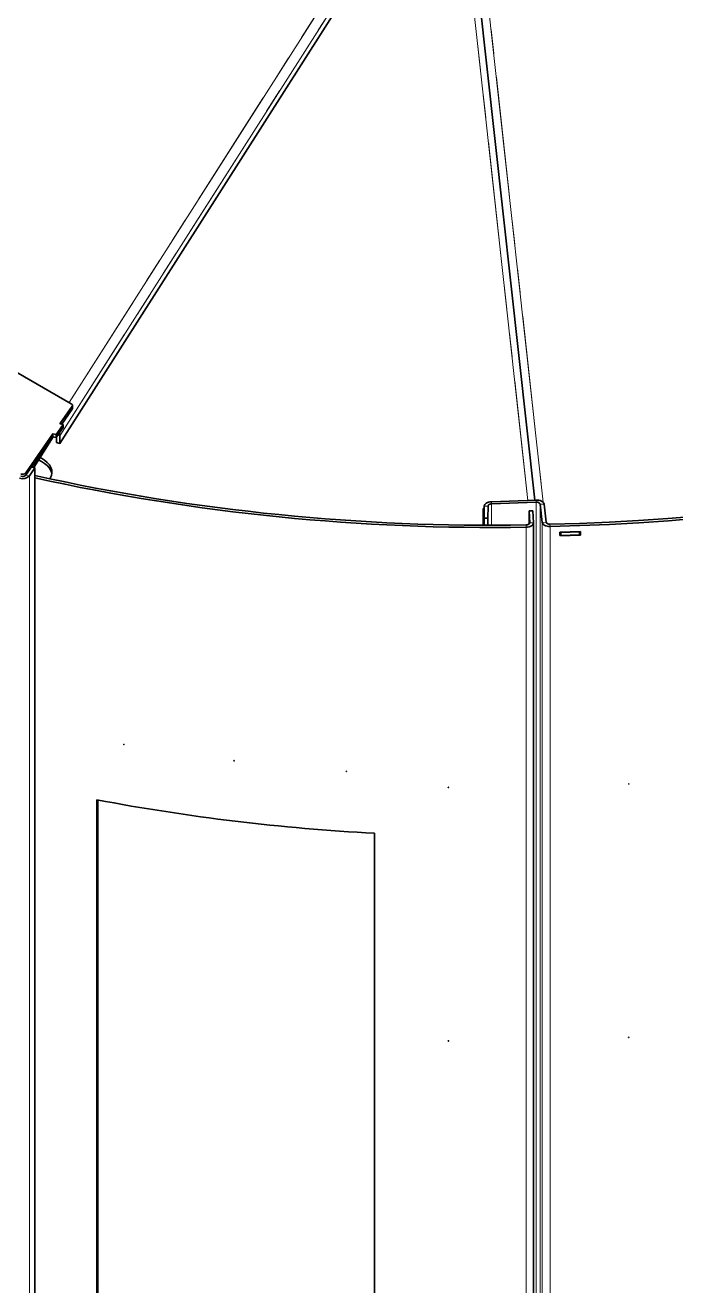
# Paper-space layout 'Blatt1' of a CAD drawing. Header units: millimetres. Extents: x 0 to 1189, y 0 to 841.
# Drawn here: x 541.4 to 575.8, y 140.9 to 207.5 of the extents above; entities that cross this region are included whole.
import ezdxf

# ---------------------------------------------------------------- set-up
doc = ezdxf.new("R2010")
doc.units = ezdxf.units.MM
doc.linetypes.add('PHANTOM', pattern=[12.7, 6.35, -1.27, 1.27, -1.27, 1.27, -1.27])

psp = doc.layouts.new('Blatt1')

# ---------------------------------------------------------------- linework, layer by layer
at = {"color": 7, "linetype": 'Continuous', "lineweight": 35}
for p, q in [((568.31, 182.43), (564.485, 217.151)), ((543.231, 185.423), (562.781, 216.117)), ((543.831, 187.516), (509.844, 207.136)), ((543.231, 186.465), (543.875, 187.391)), ((543.329, 186.442), (543.875, 187.228)), ((543.89, 187.271), (543.89, 187.434)), ((543.399, 186.426), (543.231, 186.465)), ((541.426, 183.866), (542.859, 185.929)), ((542.859, 185.929), (543.026, 185.89)), ((542.859, 185.766), (542.859, 185.929)), ((543.026, 185.89), (543.399, 186.426)), ((543.026, 185.727), (543.399, 186.263)), ((543.026, 185.727), (543.026, 185.89)), ((543.231, 185.832), (543.231, 185.423)), ((543.399, 186.263), (543.399, 186.426)), ((541.753, 184.174), (542.859, 185.766)), ((541.845, 184.153), (542.87, 185.763)), ((542.859, 185.766), (543.026, 185.727)), ((543.043, 185.752), (543.043, 185.463)), ((543.231, 185.423), (543.043, 185.463)), ((541.428, 183.752), (541.719, 184.181)), ((541.614, 183.71), (541.905, 184.139)), ((541.719, 184.181), (541.905, 184.139)), ((541.754, 184.173), (541.767, 184.194)), ((541.905, 184.139), (541.905, 42.959)), ((542.714, 183.58), (542.7, 183.551)), ((565.588, 181.979), (565.579, 181.103)), ((565.581, 181.103), (565.588, 181.816)), ((565.643, 181.981), (565.588, 181.979)), ((565.588, 181.816), (565.588, 181.979)), ((565.588, 181.816), (565.641, 181.818)), ((565.644, 182.116), (565.637, 181.474)), ((565.844, 182.116), (565.837, 181.473)), ((568.377, 182.432), (566.019, 182.345)), ((568.39, 182.317), (566.031, 182.23)), ((568.01, 181.867), (568.21, 181.87)), ((568.01, 181.867), (568.044, 181.233)), ((568.01, 181.165), (568.01, 181.867)), ((568.21, 181.87), (568.244, 181.236)), ((568.708, 181.252), (568.602, 182.209)), ((568.908, 181.259), (568.802, 182.217)), ((565.637, 181.103), (565.637, 181.474)), ((565.837, 181.473), (565.637, 181.474)), ((565.837, 181.102), (565.837, 181.473)), ((568.244, 41.682), (568.244, 181.229)), ((569.633, 180.55), (569.633, 180.73)), ((569.67, 180.675), (569.633, 180.674)), ((569.67, 180.675), (569.67, 180.73)), ((569.67, 180.675), (569.683, 180.557)), ((569.682, 180.731), (569.683, 180.72)), ((569.683, 180.72), (570.681, 180.758)), ((569.683, 180.557), (569.683, 180.72)), ((569.683, 180.557), (570.681, 180.595)), ((570.72, 180.707), (570.668, 180.705)), ((570.681, 180.758), (570.681, 180.761)), ((570.681, 180.595), (570.681, 180.758)), ((570.72, 180.699), (570.681, 180.697)), ((570.72, 180.763), (570.72, 180.699)), ((570.72, 180.699), (570.733, 180.584)), ((570.733, 180.763), (570.733, 180.584)), ((545.177, 78.001), (545.177, 166.596)), ((545.24, 78.111), (545.24, 166.584)), ((559.852, 164.827), (559.852, 76.232))]:
    psp.add_line(p, q, dxfattribs=at)
at = {"color": 7, "linetype": 'PHANTOM', "lineweight": 18}
for p, q in [((568.31, 182.43), (564.485, 217.151)), ((543.231, 185.423), (562.781, 216.117)), ((543.831, 187.516), (509.844, 207.136)), ((543.231, 186.465), (543.875, 187.391)), ((543.329, 186.442), (543.875, 187.228)), ((543.89, 187.271), (543.89, 187.434)), ((543.399, 186.426), (543.231, 186.465)), ((541.426, 183.866), (542.859, 185.929)), ((542.859, 185.929), (543.026, 185.89)), ((542.859, 185.766), (542.859, 185.929)), ((543.026, 185.89), (543.399, 186.426)), ((543.026, 185.727), (543.399, 186.263)), ((543.026, 185.727), (543.026, 185.89)), ((543.231, 185.832), (543.231, 185.423)), ((543.399, 186.263), (543.399, 186.426)), ((541.753, 184.174), (542.859, 185.766)), ((541.845, 184.153), (542.87, 185.763)), ((542.859, 185.766), (543.026, 185.727)), ((543.043, 185.752), (543.043, 185.463)), ((543.231, 185.423), (543.043, 185.463)), ((541.428, 183.752), (541.719, 184.181)), ((541.614, 183.71), (541.905, 184.139)), ((541.719, 184.181), (541.905, 184.139)), ((541.754, 184.173), (541.767, 184.194)), ((541.905, 184.139), (541.905, 42.959)), ((542.714, 183.58), (542.7, 183.551)), ((565.588, 181.979), (565.579, 181.103)), ((565.581, 181.103), (565.588, 181.816)), ((565.643, 181.981), (565.588, 181.979)), ((565.588, 181.816), (565.588, 181.979)), ((565.588, 181.816), (565.641, 181.818)), ((565.644, 182.116), (565.637, 181.474)), ((565.844, 182.116), (565.837, 181.473)), ((568.377, 182.432), (566.019, 182.345)), ((568.39, 182.317), (566.031, 182.23)), ((568.01, 181.867), (568.21, 181.87)), ((568.01, 181.867), (568.044, 181.233)), ((568.01, 181.165), (568.01, 181.867)), ((568.21, 181.87), (568.244, 181.236)), ((568.708, 181.252), (568.602, 182.209)), ((568.908, 181.259), (568.802, 182.217)), ((565.637, 181.103), (565.637, 181.474)), ((565.837, 181.473), (565.637, 181.474)), ((565.837, 181.102), (565.837, 181.473)), ((568.244, 41.682), (568.244, 181.229)), ((569.633, 180.55), (569.633, 180.73)), ((569.67, 180.675), (569.633, 180.674)), ((569.67, 180.675), (569.67, 180.73)), ((569.67, 180.675), (569.683, 180.557)), ((569.682, 180.731), (569.683, 180.72)), ((569.683, 180.72), (570.681, 180.758)), ((569.683, 180.557), (569.683, 180.72)), ((569.683, 180.557), (570.681, 180.595)), ((570.72, 180.707), (570.668, 180.705)), ((570.681, 180.758), (570.681, 180.761)), ((570.681, 180.595), (570.681, 180.758)), ((570.72, 180.699), (570.681, 180.697)), ((570.72, 180.763), (570.72, 180.699)), ((570.72, 180.699), (570.733, 180.584)), ((570.733, 180.763), (570.733, 180.584)), ((545.177, 78.001), (545.177, 166.596)), ((545.24, 78.111), (545.24, 166.584)), ((559.852, 164.827), (559.852, 76.232))]:
    psp.add_line(p, q, dxfattribs=at)
at = {"color": 8, "linetype": 'Continuous', "lineweight": 18}
for p, q in [((564.892, 217.385), (568.756, 182.311)), ((543.231, 185.832), (562.781, 216.526)), ((543.713, 187.584), (562.405, 216.932)), ((567.945, 182.416), (564.141, 216.952)), ((543.875, 187.228), (543.875, 187.391)), ((543.116, 185.856), (543.231, 185.832)), ((541.426, 183.866), (541.426, 183.749)), ((541.428, 183.752), (541.614, 183.71)), ((541.614, 183.71), (541.614, 42.53)), ((565.844, 182.116), (565.644, 182.116)), ((565.844, 181.102), (565.844, 182.116)), ((566.019, 182.345), (566.031, 182.23)), ((566.031, 181.102), (566.031, 182.23)), ((568.39, 182.317), (568.377, 182.432)), ((568.39, 42.77), (568.39, 182.317)), ((568.802, 182.217), (568.602, 182.209)), ((568.602, 42.662), (568.602, 182.209)), ((568.044, 181.233), (568.244, 181.236)), ((568.044, 181.226), (568.044, 181.233)), ((568.708, 181.252), (568.908, 181.259)), ((568.708, 41.705), (568.708, 181.252)), ((569.115, 181.151), (569.122, 181.036)), ((567.854, 180.998), (567.849, 181.114)), ((567.854, 41.451), (567.854, 180.998)), ((569.122, 41.489), (569.122, 181.036))]:
    psp.add_line(p, q, dxfattribs=at)
at = {"color": 8, "linetype": 'PHANTOM', "lineweight": 18}
for p, q in [((564.892, 217.385), (568.756, 182.311)), ((543.231, 185.832), (562.781, 216.526)), ((543.713, 187.584), (562.405, 216.932)), ((567.945, 182.416), (564.141, 216.952)), ((543.875, 187.228), (543.875, 187.391)), ((543.116, 185.856), (543.231, 185.832)), ((541.426, 183.866), (541.426, 183.749)), ((541.428, 183.752), (541.614, 183.71)), ((541.614, 183.71), (541.614, 42.53)), ((565.844, 182.116), (565.644, 182.116)), ((565.844, 181.102), (565.844, 182.116)), ((566.019, 182.345), (566.031, 182.23)), ((566.031, 181.102), (566.031, 182.23)), ((568.39, 182.317), (568.377, 182.432)), ((568.39, 42.77), (568.39, 182.317)), ((568.802, 182.217), (568.602, 182.209)), ((568.602, 42.662), (568.602, 182.209)), ((568.044, 181.233), (568.244, 181.236)), ((568.044, 181.226), (568.044, 181.233)), ((568.708, 181.252), (568.908, 181.259)), ((568.708, 41.705), (568.708, 181.252)), ((569.115, 181.151), (569.122, 181.036)), ((567.854, 180.998), (567.849, 181.114)), ((567.854, 41.451), (567.854, 180.998)), ((569.122, 41.489), (569.122, 181.036))]:
    psp.add_line(p, q, dxfattribs=at)
at = {"color": 7, "linetype": 'PHANTOM', "lineweight": 18, "flags": 128}
for points in [[(613.938, 192.421), (612.818, 191.791), (611.673, 191.176), (610.503, 190.576), (609.31, 189.993), (608.093, 189.426), (606.854, 188.875), (605.592, 188.342), (604.31, 187.825), (603.007, 187.326), (601.684, 186.845), (600.342, 186.381), (598.981, 185.936), (597.603, 185.509), (596.208, 185.101), (594.797, 184.712), (593.371, 184.342), (591.93, 183.991), (590.475, 183.659), (589.007, 183.348), (587.527, 183.056), (586.036, 182.784), (584.534, 182.533), (583.022, 182.302), (581.501, 182.091), (579.973, 181.901), (578.437, 181.731), (576.894, 181.582), (575.346, 181.454), (573.793, 181.347), (572.237, 181.261), (570.677, 181.195), (569.115, 181.151)], [(614.079, 192.339), (612.956, 191.707), (611.808, 191.09), (610.634, 190.489), (609.437, 189.904), (608.217, 189.335), (606.974, 188.783), (605.709, 188.248), (604.422, 187.73), (603.115, 187.229), (601.788, 186.746), (600.442, 186.281), (599.078, 185.835), (597.696, 185.407), (596.296, 184.997), (594.881, 184.607), (593.451, 184.236), (592.005, 183.884), (590.546, 183.552), (589.074, 183.239), (587.59, 182.946), (586.094, 182.674), (584.587, 182.422), (583.071, 182.19), (581.546, 181.978), (580.013, 181.787), (578.472, 181.617), (576.925, 181.468), (575.372, 181.339), (573.815, 181.232), (572.253, 181.146), (570.689, 181.08), (569.122, 181.036)], [(543.875, 187.391), (543.884, 187.407), (543.889, 187.424), (543.889, 187.441), (543.886, 187.458), (543.878, 187.474), (543.866, 187.489), (543.85, 187.503), (543.831, 187.516)], [(542.799, 183.82), (542.795, 183.843), (542.751, 183.985), (542.674, 184.121), (542.563, 184.25), (542.422, 184.369), (542.253, 184.474), (542.097, 184.549)], [(542.178, 184.676), (542.253, 184.638), (542.422, 184.532), (542.563, 184.413), (542.674, 184.285), (542.751, 184.148), (542.795, 184.006), (542.803, 183.863), (542.776, 183.72), (542.714, 183.58)], [(566.019, 182.345), (565.945, 182.339), (565.874, 182.324), (565.81, 182.302), (565.753, 182.274), (565.707, 182.239), (565.673, 182.201), (565.652, 182.16), (565.644, 182.116)], [(566.031, 182.23), (565.994, 182.227), (565.959, 182.22), (565.927, 182.209), (565.899, 182.194), (565.876, 182.177), (565.859, 182.158), (565.848, 182.137), (565.844, 182.116)], [(568.802, 182.217), (568.789, 182.261), (568.762, 182.304), (568.721, 182.342), (568.667, 182.375), (568.603, 182.402), (568.532, 182.42), (568.456, 182.431), (568.377, 182.432)], [(568.602, 182.209), (568.596, 182.232), (568.582, 182.253), (568.562, 182.272), (568.535, 182.289), (568.503, 182.302), (568.468, 182.311), (568.429, 182.316), (568.39, 182.317)], [(568.044, 181.233), (568.041, 181.21), (568.031, 181.188), (568.013, 181.168), (567.989, 181.15), (567.96, 181.135), (567.925, 181.124), (567.888, 181.117), (567.849, 181.114)], [(568.244, 181.236), (568.238, 181.191), (568.218, 181.147), (568.183, 181.106), (568.135, 181.071), (568.075, 181.041), (568.007, 181.018), (567.932, 181.004), (567.854, 180.998)], [(569.122, 181.036), (569.045, 181.039), (568.971, 181.05), (568.901, 181.069), (568.839, 181.095), (568.787, 181.128), (568.747, 181.166), (568.72, 181.208), (568.708, 181.252)]]:
    psp.add_lwpolyline(points, dxfattribs=at)
at = {"color": 7, "linetype": 'Continuous', "lineweight": 35, "flags": 128}
for points in [[(543.875, 187.391), (543.884, 187.407), (543.889, 187.424), (543.889, 187.441), (543.886, 187.458), (543.878, 187.474), (543.866, 187.489), (543.85, 187.503), (543.831, 187.516)], [(542.799, 183.82), (542.795, 183.843), (542.751, 183.985), (542.674, 184.121), (542.563, 184.25), (542.422, 184.369), (542.253, 184.474), (542.097, 184.549)], [(542.178, 184.676), (542.253, 184.638), (542.422, 184.532), (542.563, 184.413), (542.674, 184.285), (542.751, 184.148), (542.795, 184.006), (542.803, 183.863), (542.776, 183.72), (542.714, 183.58)], [(566.019, 182.345), (565.945, 182.339), (565.874, 182.324), (565.81, 182.302), (565.753, 182.274), (565.707, 182.239), (565.673, 182.201), (565.652, 182.16), (565.644, 182.116)], [(566.031, 182.23), (565.994, 182.227), (565.959, 182.22), (565.927, 182.209), (565.899, 182.194), (565.876, 182.177), (565.859, 182.158), (565.848, 182.137), (565.844, 182.116)], [(568.802, 182.217), (568.789, 182.261), (568.762, 182.304), (568.721, 182.342), (568.667, 182.375), (568.603, 182.402), (568.532, 182.42), (568.456, 182.431), (568.377, 182.432)], [(568.602, 182.209), (568.596, 182.232), (568.582, 182.253), (568.562, 182.272), (568.535, 182.289), (568.503, 182.302), (568.468, 182.311), (568.429, 182.316), (568.39, 182.317)], [(568.044, 181.233), (568.041, 181.21), (568.031, 181.188), (568.013, 181.168), (567.989, 181.15), (567.96, 181.135), (567.925, 181.124), (567.888, 181.117), (567.849, 181.114)], [(568.244, 181.236), (568.238, 181.191), (568.218, 181.147), (568.183, 181.106), (568.135, 181.071), (568.075, 181.041), (568.007, 181.018), (567.932, 181.004), (567.854, 180.998)], [(569.122, 181.036), (569.045, 181.039), (568.971, 181.05), (568.901, 181.069), (568.839, 181.095), (568.787, 181.128), (568.747, 181.166), (568.72, 181.208), (568.708, 181.252)], [(576.894, 181.582), (575.346, 181.454), (573.793, 181.347), (572.237, 181.261), (570.677, 181.195), (569.115, 181.151)], [(576.925, 181.468), (575.372, 181.339), (573.815, 181.232), (572.253, 181.146), (570.689, 181.08), (569.122, 181.036)]]:
    psp.add_lwpolyline(points, dxfattribs=at)
at = {"color": 7, "linetype": 'Continuous', "lineweight": 35}
for centre, radius, start, end in [((543.815, 187.272), 0.0745, 323.78615, 359.22189), ((542.888, 185.826), 0.343, 1.00154, 25.55076), ((541.241, 184.054), 0.263, 253.30423, 314.47217), ((541.245, 184.081), 0.524, 253.23796, 314.88739), ((541.243, 183.937), 0.262, 253.23796, 314.88739), ((565.986, 292.741), 111.643, 257.54376, 270.9561), ((565.986, 292.979), 111.996, 257.58339, 270.95546), ((569.08, 181.336), 0.188, 204.11708, 280.77378), ((566.625, 296.768), 116.077, 271.48483, 272.02809), ((566.625, 296.588), 116.077, 271.48483, 272.02809), ((565.813, 276.028), 111.361, 259.32075, 266.93112)]:
    psp.add_arc(centre, radius, start, end, dxfattribs=at)
at = {"color": 7, "linetype": 'PHANTOM', "lineweight": 18}
for centre, radius, start, end in [((543.815, 187.272), 0.0745, 323.78615, 359.22189), ((542.888, 185.826), 0.343, 1.00154, 25.55076), ((541.241, 184.054), 0.263, 253.30423, 314.47217), ((541.245, 184.081), 0.524, 253.23796, 314.88739), ((541.243, 183.937), 0.262, 253.23796, 314.88739), ((565.986, 292.741), 111.643, 257.54376, 270.9561), ((565.986, 292.979), 111.996, 257.58339, 270.95546), ((569.08, 181.336), 0.188, 204.11708, 280.77378), ((566.625, 296.768), 116.077, 271.48483, 272.02809), ((566.625, 296.588), 116.077, 271.48483, 272.02809), ((565.813, 276.028), 111.361, 259.32075, 266.93112)]:
    psp.add_arc(centre, radius, start, end, dxfattribs=at)
at = {"color": 7, "linetype": 'Continuous', "lineweight": 35}
for points, knots in [([(546.6, 169.521), (546.6, 169.522), (546.6, 169.523), (546.601, 169.525), (546.602, 169.526), (546.604, 169.527), (546.606, 169.527), (546.609, 169.527), (546.613, 169.526), (546.615, 169.525), (546.616, 169.524), (546.617, 169.522), (546.619, 169.52), (546.619, 169.517), (546.619, 169.514), (546.618, 169.512), (546.617, 169.511), (546.615, 169.511), (546.613, 169.51), (546.609, 169.511), (546.606, 169.511), (546.603, 169.513), (546.602, 169.514), (546.601, 169.515), (546.6, 169.517), (546.6, 169.519), (546.6, 169.521)], [0, 0, 0, 0, 0.067132, 0.096129, 0.123632, 0.151145, 0.18017, 0.247397, 0.314182, 0.342916, 0.370289, 0.397969, 0.427571, 0.497322, 0.564011, 0.592717, 0.62008, 0.647769, 0.6774, 0.74725, 0.81678, 0.846142, 0.873695, 0.901238, 0.93057, 1, 1, 1, 1]), ([(552.419, 168.66), (552.419, 168.661), (552.419, 168.663), (552.42, 168.665), (552.421, 168.666), (552.423, 168.667), (552.425, 168.667), (552.429, 168.667), (552.432, 168.667), (552.434, 168.665), (552.436, 168.664), (552.437, 168.663), (552.438, 168.661), (552.439, 168.658), (552.438, 168.655), (552.437, 168.653), (552.436, 168.652), (552.435, 168.651), (552.432, 168.651), (552.429, 168.651), (552.425, 168.651), (552.423, 168.652), (552.421, 168.654), (552.42, 168.655), (552.419, 168.657), (552.419, 168.659), (552.419, 168.66)], [0, 0, 0, 0, 0.067132, 0.096129, 0.123632, 0.151145, 0.18017, 0.247397, 0.314182, 0.342916, 0.370289, 0.397969, 0.427571, 0.497322, 0.564011, 0.592717, 0.62008, 0.647769, 0.6774, 0.74725, 0.81678, 0.846142, 0.873695, 0.901238, 0.93057, 1, 1, 1, 1]), ([(558.348, 168.103), (558.348, 168.104), (558.348, 168.106), (558.349, 168.108), (558.35, 168.109), (558.352, 168.11), (558.354, 168.111), (558.358, 168.111), (558.361, 168.11), (558.364, 168.109), (558.365, 168.108), (558.366, 168.107), (558.367, 168.105), (558.368, 168.102), (558.368, 168.099), (558.366, 168.097), (558.365, 168.096), (558.364, 168.095), (558.361, 168.094), (558.358, 168.094), (558.354, 168.095), (558.352, 168.096), (558.35, 168.097), (558.349, 168.098), (558.348, 168.1), (558.348, 168.102), (558.348, 168.103)], [0, 0, 0, 0, 0.067132, 0.096129, 0.123632, 0.151145, 0.18017, 0.247397, 0.314182, 0.342916, 0.370289, 0.397969, 0.427571, 0.497322, 0.564011, 0.592717, 0.62008, 0.647769, 0.6774, 0.74725, 0.81678, 0.846142, 0.873695, 0.901238, 0.93057, 1, 1, 1, 1]), ([(563.739, 167.253), (563.739, 167.254), (563.739, 167.256), (563.74, 167.258), (563.741, 167.259), (563.743, 167.26), (563.745, 167.26), (563.749, 167.261), (563.752, 167.26), (563.755, 167.259), (563.756, 167.259), (563.757, 167.257), (563.758, 167.255), (563.759, 167.252), (563.758, 167.249), (563.757, 167.247), (563.756, 167.246), (563.755, 167.245), (563.752, 167.244), (563.749, 167.244), (563.745, 167.244), (563.742, 167.245), (563.741, 167.246), (563.74, 167.248), (563.739, 167.25), (563.739, 167.251), (563.739, 167.253)], [0, 0, 0, 0, 0.067132, 0.096129, 0.123632, 0.151145, 0.18017, 0.247397, 0.314182, 0.342916, 0.370289, 0.397969, 0.427571, 0.497322, 0.564011, 0.592717, 0.62008, 0.647769, 0.6774, 0.74725, 0.81678, 0.846142, 0.873695, 0.901238, 0.93057, 1, 1, 1, 1]), ([(573.288, 167.442), (573.288, 167.441), (573.288, 167.439), (573.287, 167.437), (573.286, 167.435), (573.284, 167.434), (573.282, 167.433), (573.278, 167.433), (573.274, 167.433), (573.272, 167.434), (573.27, 167.435), (573.269, 167.436), (573.268, 167.438), (573.268, 167.441), (573.268, 167.444), (573.27, 167.446), (573.271, 167.447), (573.272, 167.448), (573.275, 167.449), (573.278, 167.449), (573.282, 167.449), (573.284, 167.449), (573.285, 167.448), (573.287, 167.447), (573.288, 167.445), (573.288, 167.443), (573.288, 167.442)], [0, 0, 0, 0, 0.0694298, 0.0987624, 0.1263047, 0.1538576, 0.1832199, 0.2527503, 0.3226, 0.3522306, 0.3799204, 0.4072835, 0.4359894, 0.5026781, 0.5724291, 0.6020311, 0.6297108, 0.657084, 0.6858184, 0.7526034, 0.8198303, 0.8488548, 0.8763676, 0.9038707, 0.9328678, 1, 1, 1, 1]), ([(563.739, 153.861), (563.739, 153.863), (563.739, 153.864), (563.74, 153.866), (563.741, 153.867), (563.743, 153.868), (563.745, 153.869), (563.749, 153.869), (563.752, 153.869), (563.755, 153.868), (563.756, 153.867), (563.757, 153.866), (563.758, 153.864), (563.759, 153.861), (563.758, 153.858), (563.757, 153.856), (563.756, 153.855), (563.755, 153.854), (563.752, 153.853), (563.749, 153.853), (563.745, 153.853), (563.742, 153.854), (563.741, 153.855), (563.74, 153.856), (563.739, 153.858), (563.739, 153.86), (563.739, 153.861)], [0, 0, 0, 0, 0.067132, 0.096129, 0.123632, 0.151145, 0.18017, 0.247397, 0.314182, 0.342916, 0.370289, 0.397969, 0.427571, 0.497322, 0.564011, 0.592717, 0.62008, 0.647769, 0.6774, 0.74725, 0.81678, 0.846142, 0.873695, 0.901238, 0.93057, 1, 1, 1, 1]), ([(573.288, 154.051), (573.288, 154.049), (573.288, 154.047), (573.287, 154.045), (573.286, 154.044), (573.284, 154.043), (573.282, 154.042), (573.278, 154.042), (573.274, 154.042), (573.272, 154.043), (573.27, 154.043), (573.269, 154.045), (573.268, 154.046), (573.268, 154.049), (573.268, 154.052), (573.27, 154.055), (573.271, 154.056), (573.272, 154.057), (573.275, 154.058), (573.278, 154.058), (573.282, 154.058), (573.284, 154.057), (573.285, 154.056), (573.287, 154.055), (573.288, 154.053), (573.288, 154.052), (573.288, 154.051)], [0, 0, 0, 0, 0.0694298, 0.0987624, 0.1263047, 0.1538576, 0.1832199, 0.2527503, 0.3226, 0.3522306, 0.3799204, 0.4072835, 0.4359894, 0.5026781, 0.5724291, 0.6020311, 0.6297108, 0.657084, 0.6858184, 0.7526034, 0.8198303, 0.8488548, 0.8763676, 0.9038707, 0.9328678, 1, 1, 1, 1])]:
    psp.add_open_spline(points, degree=3, knots=knots, dxfattribs=at)
at = {"color": 7, "linetype": 'PHANTOM', "lineweight": 18}
for points, knots in [([(546.6, 169.521), (546.6, 169.522), (546.6, 169.523), (546.601, 169.525), (546.602, 169.526), (546.604, 169.527), (546.606, 169.527), (546.609, 169.527), (546.613, 169.526), (546.615, 169.525), (546.616, 169.524), (546.617, 169.522), (546.619, 169.52), (546.619, 169.517), (546.619, 169.514), (546.618, 169.512), (546.617, 169.511), (546.615, 169.511), (546.613, 169.51), (546.609, 169.511), (546.606, 169.511), (546.603, 169.513), (546.602, 169.514), (546.601, 169.515), (546.6, 169.517), (546.6, 169.519), (546.6, 169.521)], [0, 0, 0, 0, 0.067132, 0.096129, 0.123632, 0.151145, 0.18017, 0.247397, 0.314182, 0.342916, 0.370289, 0.397969, 0.427571, 0.497322, 0.564011, 0.592717, 0.62008, 0.647769, 0.6774, 0.74725, 0.81678, 0.846142, 0.873695, 0.901238, 0.93057, 1, 1, 1, 1]), ([(552.419, 168.66), (552.419, 168.661), (552.419, 168.663), (552.42, 168.665), (552.421, 168.666), (552.423, 168.667), (552.425, 168.667), (552.429, 168.667), (552.432, 168.667), (552.434, 168.665), (552.436, 168.664), (552.437, 168.663), (552.438, 168.661), (552.439, 168.658), (552.438, 168.655), (552.437, 168.653), (552.436, 168.652), (552.435, 168.651), (552.432, 168.651), (552.429, 168.651), (552.425, 168.651), (552.423, 168.652), (552.421, 168.654), (552.42, 168.655), (552.419, 168.657), (552.419, 168.659), (552.419, 168.66)], [0, 0, 0, 0, 0.067132, 0.096129, 0.123632, 0.151145, 0.18017, 0.247397, 0.314182, 0.342916, 0.370289, 0.397969, 0.427571, 0.497322, 0.564011, 0.592717, 0.62008, 0.647769, 0.6774, 0.74725, 0.81678, 0.846142, 0.873695, 0.901238, 0.93057, 1, 1, 1, 1]), ([(558.348, 168.103), (558.348, 168.104), (558.348, 168.106), (558.349, 168.108), (558.35, 168.109), (558.352, 168.11), (558.354, 168.111), (558.358, 168.111), (558.361, 168.11), (558.364, 168.109), (558.365, 168.108), (558.366, 168.107), (558.367, 168.105), (558.368, 168.102), (558.368, 168.099), (558.366, 168.097), (558.365, 168.096), (558.364, 168.095), (558.361, 168.094), (558.358, 168.094), (558.354, 168.095), (558.352, 168.096), (558.35, 168.097), (558.349, 168.098), (558.348, 168.1), (558.348, 168.102), (558.348, 168.103)], [0, 0, 0, 0, 0.067132, 0.096129, 0.123632, 0.151145, 0.18017, 0.247397, 0.314182, 0.342916, 0.370289, 0.397969, 0.427571, 0.497322, 0.564011, 0.592717, 0.62008, 0.647769, 0.6774, 0.74725, 0.81678, 0.846142, 0.873695, 0.901238, 0.93057, 1, 1, 1, 1]), ([(563.739, 167.253), (563.739, 167.254), (563.739, 167.256), (563.74, 167.258), (563.741, 167.259), (563.743, 167.26), (563.745, 167.26), (563.749, 167.261), (563.752, 167.26), (563.755, 167.259), (563.756, 167.259), (563.757, 167.257), (563.758, 167.255), (563.759, 167.252), (563.758, 167.249), (563.757, 167.247), (563.756, 167.246), (563.755, 167.245), (563.752, 167.244), (563.749, 167.244), (563.745, 167.244), (563.742, 167.245), (563.741, 167.246), (563.74, 167.248), (563.739, 167.25), (563.739, 167.251), (563.739, 167.253)], [0, 0, 0, 0, 0.067132, 0.096129, 0.123632, 0.151145, 0.18017, 0.247397, 0.314182, 0.342916, 0.370289, 0.397969, 0.427571, 0.497322, 0.564011, 0.592717, 0.62008, 0.647769, 0.6774, 0.74725, 0.81678, 0.846142, 0.873695, 0.901238, 0.93057, 1, 1, 1, 1]), ([(573.288, 167.442), (573.288, 167.441), (573.288, 167.439), (573.287, 167.437), (573.286, 167.435), (573.284, 167.434), (573.282, 167.433), (573.278, 167.433), (573.274, 167.433), (573.272, 167.434), (573.27, 167.435), (573.269, 167.436), (573.268, 167.438), (573.268, 167.441), (573.268, 167.444), (573.27, 167.446), (573.271, 167.447), (573.272, 167.448), (573.275, 167.449), (573.278, 167.449), (573.282, 167.449), (573.284, 167.449), (573.285, 167.448), (573.287, 167.447), (573.288, 167.445), (573.288, 167.443), (573.288, 167.442)], [0, 0, 0, 0, 0.06943, 0.098762, 0.126305, 0.153858, 0.18322, 0.25275, 0.3226, 0.352231, 0.37992, 0.407283, 0.435989, 0.502678, 0.572429, 0.602031, 0.629711, 0.657084, 0.685818, 0.752603, 0.81983, 0.848855, 0.876368, 0.903871, 0.932868, 1, 1, 1, 1]), ([(563.739, 153.861), (563.739, 153.863), (563.739, 153.864), (563.74, 153.866), (563.741, 153.867), (563.743, 153.868), (563.745, 153.869), (563.749, 153.869), (563.752, 153.869), (563.755, 153.868), (563.756, 153.867), (563.757, 153.866), (563.758, 153.864), (563.759, 153.861), (563.758, 153.858), (563.757, 153.856), (563.756, 153.855), (563.755, 153.854), (563.752, 153.853), (563.749, 153.853), (563.745, 153.853), (563.742, 153.854), (563.741, 153.855), (563.74, 153.856), (563.739, 153.858), (563.739, 153.86), (563.739, 153.861)], [0, 0, 0, 0, 0.0671322, 0.0961293, 0.1236324, 0.1511452, 0.1801697, 0.2473966, 0.3141816, 0.342916, 0.3702892, 0.3979689, 0.4275709, 0.4973219, 0.5640106, 0.5927165, 0.6200796, 0.6477694, 0.6774, 0.7472497, 0.8167801, 0.8461424, 0.8736953, 0.9012376, 0.9305702, 1, 1, 1, 1]), ([(573.288, 154.051), (573.288, 154.049), (573.288, 154.047), (573.287, 154.045), (573.286, 154.044), (573.284, 154.043), (573.282, 154.042), (573.278, 154.042), (573.274, 154.042), (573.272, 154.043), (573.27, 154.043), (573.269, 154.045), (573.268, 154.046), (573.268, 154.049), (573.268, 154.052), (573.27, 154.055), (573.271, 154.056), (573.272, 154.057), (573.275, 154.058), (573.278, 154.058), (573.282, 154.058), (573.284, 154.057), (573.285, 154.056), (573.287, 154.055), (573.288, 154.053), (573.288, 154.052), (573.288, 154.051)], [0, 0, 0, 0, 0.06943, 0.098762, 0.126305, 0.153858, 0.18322, 0.25275, 0.3226, 0.352231, 0.37992, 0.407283, 0.435989, 0.502678, 0.572429, 0.602031, 0.629711, 0.657084, 0.685818, 0.752603, 0.81983, 0.848855, 0.876368, 0.903871, 0.932868, 1, 1, 1, 1])]:
    psp.add_open_spline(points, degree=3, knots=knots, dxfattribs=at)

doc.saveas('drawing.dxf')
